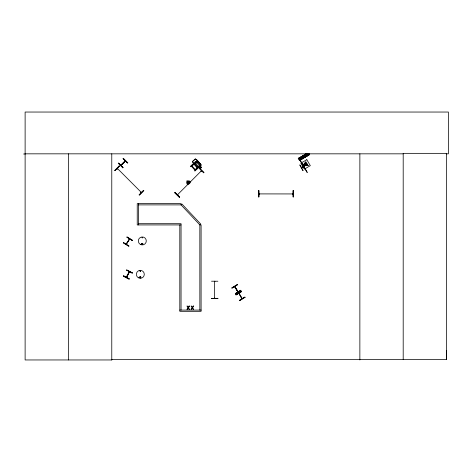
<?xml version="1.0" encoding="UTF-8"?>
<svg xmlns="http://www.w3.org/2000/svg" width="472" height="472" viewBox="0 0 472 472"><rect width="100%" height="100%" fill="white"/><g stroke="black" fill="none" stroke-linecap="round" stroke-linejoin="round"><path stroke-width="0.71" d="M446.193 153.831L448.4 153.831L448.4 112.041L25.122 112.041L25.122 359.959L111.84 359.959L111.781 359.475L446.518 359.475L446.583 350.513M117.156 168.651L117.723 168.805L117.262 168.357M141.075 192.08L140.827 192.334L141.287 192.688M140.851 192.31L141.441 192.529M126.773 243.723L126.118 244.225M142.473 237.676L142.113 237.628L142.503 237.628M142.644 237.723C142.037 236.466 141.865 238.59 142.579 237.788M141.877 243.93C144.29 242.968 140.975 244.944 142.308 244.313M140.019 270.916C140.803 272.244 140.461 269.671 140.048 271.158M140.137 270.946L140.491 271.099L140.178 270.916M140.691 277.394L140.131 276.97M188.133 183.555L189.449 182.635L188.529 181.319L187.213 182.239L188.133 183.555L188.363 182.257L188.298 182.617M188.363 182.257L188.529 181.319M214.583 281.241L214.536 298.322L214.801 297.985M126.844 276.875C126.797 276.114 125.841 277.483 126.626 277.3L129.546 271.73M128.992 272.167L129.487 271.701L126.608 277.253M117.097 168.545L117.563 168.964M238.089 291.743L234.643 286.598L237.864 292.038L234.838 286.427M242.012 298.805L238.926 293.277L241.912 298.705M241.971 298.723L241.853 298.062M126.325 277.105L129.257 271.66M128.962 272.078L129.275 272.244M126.349 244.343L129.688 238.915L126.154 244.166L129.458 238.862L129.352 239.581M214.843 281.53L214.872 281.306M129.133 239.257L129.434 239.446M123.428 276.138L123.593 275.819L129.239 278.805L129.08 279.105L123.428 276.138L129.092 279.076M132.378 272.822L132.213 273.135L126.579 270.126L126.726 269.854L132.367 272.845M259.482 193.898L258.904 193.868L259.547 193.644C257.907 193.75 260.172 193.266 259.482 193.933M292.522 193.939L292.404 193.62L293.094 193.65M234.608 286.545L235.127 286.905M123.505 242.596L123.316 242.897L128.738 246.272L128.927 245.971L123.481 242.632L128.88 246.048M132.302 240.549L132.49 240.248L127.051 236.897L126.879 237.174L132.308 240.537M177.283 194.594C178.333 193.662 176.917 195.278 177.596 194.216M201.072 171.153L201.414 170.492M304.446 164.097L305.874 161.902L308.074 165.654L303.838 164.746L303.614 164.362L305.874 161.902L303.838 164.746L304.806 165.873L307.331 164.392M125.399 160.952L125.239 160.734M124.785 161.094L124.991 161.501M292.964 193.903L292.516 193.62M259.039 193.903L292.964 193.939M187.602 183.307L188.216 182.575M188.452 182.298L189.065 181.567M122.036 164.563L124.596 161.943M114.932 170.693L119.363 166.097M139.181 194.942L143.635 190.369M175.041 192.505L174.793 192.759L179.336 197.249L179.59 196.995L175.012 192.541L179.525 197.06M199.219 168.327L199.473 168.079L203.992 172.587L203.768 172.817L199.255 168.297L203.827 172.752M177.395 194.83L177.891 194.322M201.119 171.106L201.573 170.652M121.859 164.392L124.455 161.796M120.879 165.406L125.493 160.987L121.05 165.43M122.808 167.837L123.056 167.589L118.531 163.082L118.289 163.324L122.826 167.814M201.526 170.699L177.513 194.759M192.446 161.542L195.278 158.964M192.523 161.572L195.296 159.046L196.983 160.244M198.948 167.053L198.146 167.784L197.225 167.619L193.437 163.454L192.476 161.512M197.048 160.173L200.795 164.356L197.048 160.173L195.243 158.993M193.839 163.182L190.352 166.356L190.694 166.734L191.307 166.179L195.042 170.28L194.564 170.716L194.877 171.053L199.609 166.752M197.225 160.793L191.785 165.743L195.485 169.814L200.936 164.852M197.491 161.082L192.122 165.973L191.85 165.678M197.225 167.619L198.146 167.684M200.671 164.557L195.296 169.448L195.561 169.737M198.116 167.713L200.889 165.188M200.11 165.996L200.954 165.224M200.329 168.628L201.55 167.513L200.057 165.949M125.098 160.781L120.72 165.253M231.935 288.079L237.381 284.746M240.767 290.28L235.31 293.602L235.498 293.903L240.944 290.569L240.761 290.268L235.333 293.637M235.481 293.879L240.927 290.546M235.906 294.664L241.351 291.33M236.029 294.864L241.499 291.572L241.334 291.307L235.888 294.64L236.071 294.941L241.522 291.607M241.605 298.21L241.953 298.156M239.452 300.463L244.897 297.13M245.021 297.336L239.593 300.693L239.404 300.393L244.88 297.094L245.039 297.36M237.487 291.407L237.888 291.348M305.927 153.955L298.487 158.368L299.744 160.474M298.51 158.403L305.956 154.002M298.558 158.486L306.812 153.624L307.897 155.453M298.693 158.716L307.408 153.618M299.395 158.492L307.455 153.701M299.46 158.592L307.526 153.819M299.478 158.627L308.169 153.494M298.953 159.135L299.283 159.695M299.991 159.471L309.319 154.002L309.673 154.598L299.72 160.427M309.378 154.096L299.437 159.955L309.384 154.114M299.531 160.108L309.461 154.244M299.602 160.232L309.508 154.32M298.198 158.598L299.572 157.79M298.918 159.819L300.292 159.011M303.838 164.746L304.93 164.156L305.649 165.377M306.611 163.165L305.467 163.843L306.186 165.064L308.074 165.654L307.024 165.005M301.449 167.69L301.885 167.436M301.537 167.843L301.98 167.589M302.104 167.719L303.177 167.088M187.266 182.823L188.163 182.499M188.505 182.375L189.402 182.05M140.42 277.666C138.856 276.48 142.019 277.424 140.019 277.607M141.393 192.482L117.38 168.421M258.526 190.57L258.886 190.564L258.921 196.954L258.567 196.954L258.556 190.57M292.451 193.65L292.964 193.614M292.451 193.874L293.029 193.868M211.503 281.206L217.887 281.235M214.518 281.53L214.807 281.241M211.503 298.369L217.887 298.375M23.6 154.008L25.122 154.002M25.122 153.831L403.194 153.831M138.479 204.889L181.053 204.889L181.956 204.04L200.748 224.064L199.839 224.914L199.857 310.08M138.479 223.693L181.053 223.693L181.053 310.08M181.053 224.932L137.234 224.932L137.234 203.644L181.053 203.644L181.053 204.889L199.839 224.914L201.096 224.932L201.096 311.325L179.808 311.325L179.808 224.932M179.808 310.08L201.096 310.08M237.858 291.366L237.906 291.938M238.926 293.277L242.189 298.611M187.213 182.239L188.157 182.404M188.511 182.469L189.449 182.635M303.614 164.362L305.213 164.811M305.526 164.917L308.074 165.654M126.602 270.09L132.254 273.058M123.57 275.86L129.204 278.869M126.903 237.133L132.349 240.472M141.169 192.617L140.827 192.24M117.469 168.964L117.723 168.775M187.461 181.708L188.192 182.322M188.47 182.552L189.201 183.165M174.817 192.741L179.36 197.225M117.31 168.398L117.723 168.805M123.121 158.492L127.635 163.011M121.457 164.929L121.08 164.793L121.381 164.905M118.513 163.1L123.027 167.619M201.432 167.53L200.022 165.979L200.146 164.923L197.514 162.026L195.792 161.33L194.676 162.344L195.213 164.126L197.845 167.017L198.907 166.994L200.358 168.598M199.792 165.896L200.134 166.274M198.942 166.964L200.352 168.51M193.473 163.424L197.261 167.589M234.832 286.486L238.094 291.82M307.85 153.837L308.57 155.058M305.809 154.22L306.894 156.049M304.912 154.745L305.998 156.58M303.903 155.341L304.989 157.176M299.584 157.902L300.67 159.737M299.118 157.766L300.564 160.209M306.765 163.601L307.024 164.044M306.304 163.347L307.024 164.569M304.086 164.645L304.806 165.873M299.761 159.324L302.452 163.914L302.139 164.097L299.449 159.507M302.977 164.681L304.233 166.822M302.369 163.967L307.29 172.38M302.216 164.055L307.136 172.475M302.593 164.905L303.85 167.047M192.552 161.542L193.52 163.4M187.945 181.372L188.269 182.269M188.393 182.605L188.723 183.502M200.83 164.327L200.919 165.259M200.742 164.374L200.854 165.224M293.165 190.564L293.159 196.954M258.839 190.564L258.833 196.954M446.518 359.475L446.518 153.347L403.194 153.347L403.194 359.475M359.865 153.831L359.865 359.959M138.479 203.644L138.479 224.932M111.775 153.831L111.775 359.959M68.452 153.831L68.452 359.959M304.493 155.843C305.089 157.642 305.886 154.55 304.493 155.843M141.753 243.782C142.455 245.977 143.458 242.23 141.753 243.782M139.771 277.152C140.473 279.347 141.476 275.601 139.771 277.152M189.065 306.057L188.251 307.384L187.443 306.057L186.93 306.057L187.968 307.744L186.9 309.431L187.384 309.431L188.222 308.08L189.042 309.431L189.555 309.431L188.499 307.72L189.555 306.057L189.065 306.057M193.213 306.057L192.393 307.384L191.585 306.057L191.072 306.057L192.116 307.744L191.042 309.431L191.526 309.431L192.364 308.08L193.184 309.431L193.703 309.431L192.641 307.72L193.697 306.057L193.213 306.057M119.174 165.914L114.69 170.457L114.944 170.705L119.428 166.162L119.174 165.914M143.606 190.34L139.122 194.883L139.37 195.131L143.86 190.588L143.606 190.34M123.31 158.303L123.056 158.557L127.605 163.041L127.823 162.822L123.31 158.303M186.971 180.965C185.148 189.189 195.337 179.773 186.971 180.965M196.918 162.569L195.809 163.583L198.441 166.474L199.55 165.465L196.918 162.569M200.529 166.935L199.815 167.589L200.281 168.103L200.995 167.454L200.529 166.935M237.257 284.545L231.793 287.849L231.976 288.15L237.428 284.822L237.239 284.516M306.074 154.197L298.628 158.604L306.098 154.244M309.579 154.438L299.649 160.309L309.585 154.45M306.812 159.678L300.847 163.182L304.346 169.147L310.316 165.648L306.812 159.678M299.873 165.017L302.994 170.593L299.873 165.017M302.924 166.569L301.773 167.241L302.092 167.778L303.236 167.106L302.924 166.569M293.431 190.564L293.077 190.564L293.118 196.954L293.472 196.948L293.431 190.564M217.887 298.333L211.503 298.528L217.887 298.328M140.314 244.396A3.982 3.982 0 0 0 146.29 240.944A3.982 3.982 0 0 0 140.314 237.493A3.982 3.982 0 0 0 140.314 244.396M142.001 244.466A0.619 0.619 0 0 0 142.927 243.93A0.619 0.619 0 0 0 142.001 243.393A0.619 0.619 0 0 0 142.001 244.466M138.337 277.754A3.977 3.977 0 0 0 144.296 274.315A3.977 3.977 0 0 0 138.337 270.869A3.977 3.977 0 0 0 138.337 277.754M140.013 277.831A0.619 0.619 0 0 0 140.939 277.3A0.619 0.619 0 0 0 140.013 276.763A0.619 0.619 0 0 0 140.013 277.831"/></g></svg>
